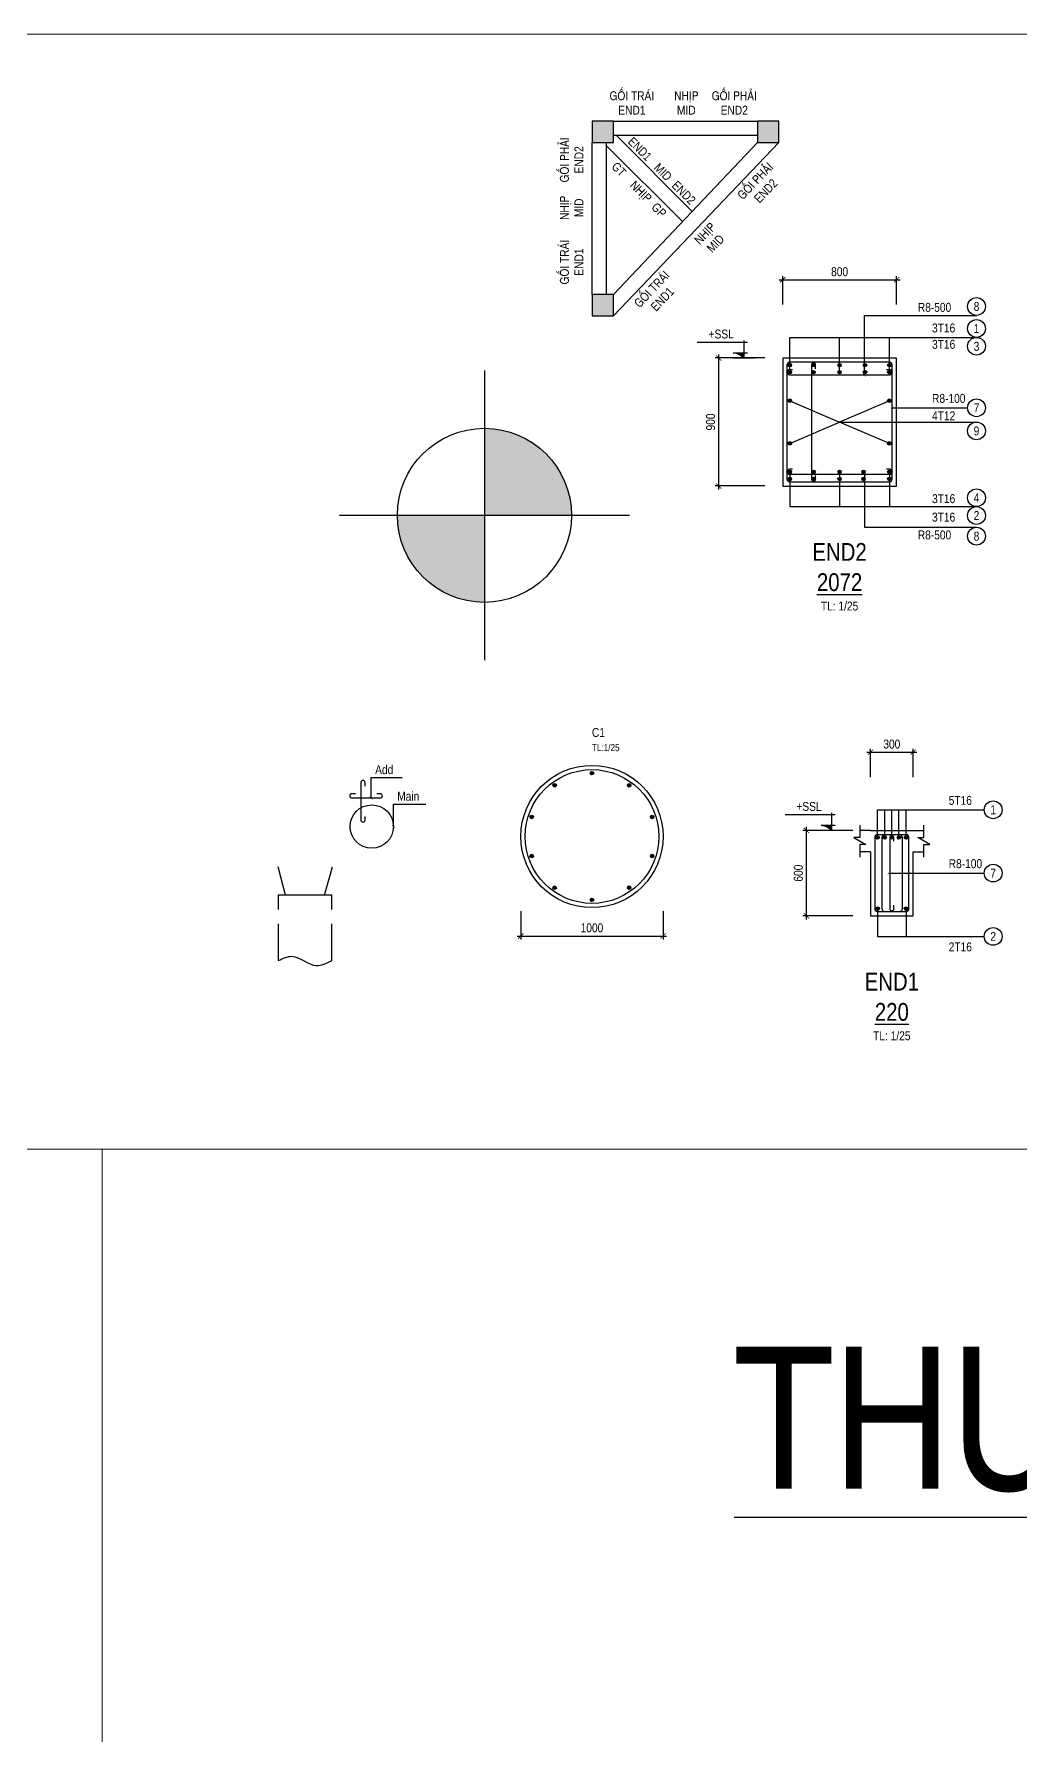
# Model space of a CAD drawing. Header units: millimetres. Extents: x -360107 to 123116000, y -52137 to 86044500.
# Drawn here: x -283743 to -276812, y 137505 to 149464 of the extents above; entities that cross this region are included whole.
import ezdxf
from ezdxf.enums import TextEntityAlignment as Align

# ---------------------------------------------------------------- set-up
doc = ezdxf.new("R2010")
doc.units = ezdxf.units.MM
doc.header["$LTSCALE"] = 100
doc.header["$MEASUREMENT"] = 0
doc.linetypes.add('ACAD_ISO02W100', pattern=[15, 12, -3])
doc.layers.get('Defpoints').update_dxf_attribs({"color": 250})
for name, color, linetype in [('02-GB-Col', 2, 'Continuous'), ('04-GB-Dim', 146, 'Continuous'), ('05-GB-Hatch', 8, 'Continuous'), ('09-GB-Beam', 70, 'ACAD_ISO02W100'), ('10-GB-Text', 4, 'Continuous'), ('11-GB-Cao Do', 7, 'Continuous'), ('19-GB-Tie', 210, 'Continuous')]:
    doc.layers.add(name, color=color, linetype=linetype)
for name, color, linetype, lineweight in [('12-GB-Ky Hieu', 232, 'Continuous', 13), ('18-GB-Reinf', 10, 'Continuous', 25), ('20-GB-GC', 145, 'Continuous', 25), ('21-GB-BD', 90, 'Continuous', 25), ('22-GB-NC', 8, 'Continuous', 25)]:
    doc.layers.add(name, color=color, linetype=linetype, lineweight=lineweight)
doc.styles.add('02-GB-VNI-Helve', font='VNI-Helve-Condense.TTF')
doc.styles.add('kata_text', font='VNI-Helve-Condense.TTF')
doc.styles.add('VNI-Helve', font='VNI-Helve-Condense.TTF')
doc.dimstyles.new('GB 20', dxfattribs={"dimscale": 0.2, "dimtxt": 250, "dimasz": 150, "dimexe": 100, "dimexo": 100, "dimgap": 100, "dimtad": 1, "dimdec": 0, "dimzin": 0, "dimdsep": 46, "dimtxsty": 'VNI-Helve', "dimblk": 'ARCHTICK', "dimcen": 100, "dimdle": 100, "dimclrd": 256, "dimclre": 256, "dimclrt": 71, "dimadec": 0, "dimazin": 0, "dimtfac": 1, "dimtdec": 0, "dimtix": 1, "dimtmove": 0, "dimatfit": 3, "dimfxl": 3.75, "dimtolj": 1, "dimtzin": 0, "dimarcsym": 0})
doc.dimstyles.new('GB 25', dxfattribs={"dimscale": 0.25, "dimtxt": 250, "dimasz": 150, "dimexe": 100, "dimexo": 100, "dimgap": 100, "dimtad": 1, "dimdec": 0, "dimzin": 0, "dimdsep": 46, "dimtxsty": 'VNI-Helve', "dimblk": 'ARCHTICK', "dimcen": 100, "dimdle": 100, "dimclrd": 256, "dimclre": 256, "dimclrt": 71, "dimadec": 0, "dimazin": 0, "dimtfac": 1, "dimtdec": 0, "dimtix": 1, "dimtmove": 0, "dimatfit": 3, "dimfxl": 3.75, "dimtolj": 1, "dimtzin": 0, "dimarcsym": 0})

# ---------------------------------------------------------------- blocks, each defined once
blk = doc.blocks.new('*U212')
at = {"layer": '19-GB-Tie'}
blk.add_lwpolyline([(0, -20), (700, -20, 0.414214), (720, 0), (720, 800, 0.414214), (700, 820), (0, 820, 0.414214), (-20, 800), (-20, 0, 0.414214)], format="xyb", close=True, dxfattribs=at)
blk = doc.blocks.new('_ArchTick')
at = {"color": 0, "linetype": 'ByBlock', "const_width": 0.15}
blk.add_lwpolyline([(-0.5, -0.5), (0.5, 0.5)], dxfattribs=at)
blk = doc.blocks.new('So hieu thep')
at = {"layer": '20-GB-GC', "color": 145}
blk.add_circle((0, 0), 200, dxfattribs=at)
at = {"layer": '10-GB-Text', "color": 141, "style": '02-GB-VNI-Helve'}
blk.add_attdef('A', text='', height=200, dxfattribs=at).set_placement((0, 0), align=Align.MIDDLE_CENTER)
blk = doc.blocks.new('CHAM THEP')
at = {"layer": '18-GB-Reinf'}
h = blk.add_hatch(color=256, dxfattribs=at)
h.dxf.hatch_style = 1
edge = h.paths.add_edge_path()
edge.add_arc((0, 0), 12.3, 0, 360)
blk.add_circle((0, 0), 12.3, dxfattribs=at)
blk = doc.blocks.new('*U52')
at = {"layer": '19-GB-Tie'}
blk.add_lwpolyline([(680, 20), (700, 20, -1), (700, -20), (0, -20, -1), (0, 20), (20, 20)], format="xyb", dxfattribs=at)
blk = doc.blocks.new('*D143')
at = {"layer": '04-GB-Dim', "lineweight": -2, "transparency": 16777216}
for p, q in [((-278505, 147736), (-277655, 147736)), ((-278480, 147561), (-278480, 147761)), ((-277680, 147561), (-277680, 147761))]:
    blk.add_line(p, q, dxfattribs=at)
at = {"layer": 'Defpoints', "color": 0, "transparency": 16777216}
for p in [(-277680, 147736), (-278480, 147536), (-277680, 147536)]:
    blk.add_point(p, dxfattribs=at)
at = {"layer": '04-GB-Dim', "lineweight": -2, "transparency": 16777216, "xscale": 37.5, "yscale": 37.5, "zscale": 37.5, "rotation": 180}
blk.add_blockref('_ArchTick', (-278480, 147736), dxfattribs=at)
at = {"layer": '04-GB-Dim', "lineweight": -2, "transparency": 16777216, "xscale": 37.5, "yscale": 37.5, "zscale": 37.5}
blk.add_blockref('_ArchTick', (-277680, 147736), dxfattribs=at)
at = {"layer": '04-GB-Dim', "color": 71, "transparency": 16777216, "insert": (-278080, 147792), "char_height": 62.5, "attachment_point": 5, "style": 'VNI-Helve'}
blk.add_mtext('\\A1;800', dxfattribs=at)
blk = doc.blocks.new('*D144')
at = {"layer": '04-GB-Dim', "lineweight": -2, "transparency": 16777216}
for p, q in [((-278605, 147186), (-278955, 147186)), ((-278930, 146261), (-278930, 147211)), ((-278605, 146286), (-278955, 146286))]:
    blk.add_line(p, q, dxfattribs=at)
at = {"layer": 'Defpoints', "color": 0, "transparency": 16777216}
for p in [(-278930, 147186), (-278580, 147186), (-278580, 146286)]:
    blk.add_point(p, dxfattribs=at)
at = {"layer": '04-GB-Dim', "lineweight": -2, "transparency": 16777216, "xscale": 37.5, "yscale": 37.5, "zscale": 37.5}
for p, rotation in [((-278930, 147186), 90), ((-278930, 146286), 270)]:
    blk.add_blockref('_ArchTick', p, dxfattribs=dict(at, rotation=rotation))
at = {"layer": '04-GB-Dim', "color": 71, "transparency": 16777216, "insert": (-278987, 146736), "char_height": 62.5, "attachment_point": 5, "rotation": 90, "style": 'VNI-Helve'}
blk.add_mtext('\\A1;900', dxfattribs=at)
blk = doc.blocks.new('kata_block_TD')
at = {"color": 3, "lineweight": 25, "style": 'kata_text'}
blk.add_attdef('SSCALE', text='', height=2.5, dxfattribs=at).set_placement((0, -5), align=Align.CENTER)
at = {"layer": '10-GB-Text', "color": 4, "linetype": 'ByBlock', "lineweight": -2, "style": 'kata_text'}
for tag, p in [('SECTDET2', (0, 8.97)), ('SECTDET1', (0, 0.47))]:
    blk.add_attdef(tag, text='', height=5, dxfattribs=at).set_placement(p, align=Align.CENTER)
blk = doc.blocks.new('CAO DO DAM 2')
at = {"layer": '11-GB-Cao Do'}
h = blk.add_hatch(color=7, dxfattribs=at)
edge = h.paths.add_edge_path()
edge.add_line((405, -120), (523, -120))
edge.add_line((523, -120), (523, -180))
edge.add_ellipse((390, -294), major_axis=(0, 174), ratio=1, start_angle=-49.2955, end_angle=-4.9248)
at = {"layer": '11-GB-Cao Do', "color": 7}
for p, q in [((0, 0), (563, 0)), ((523, 17), (523, -180)), ((646, -180), (400, -180)), ((405, -120), (563, -120))]:
    blk.add_line(p, q, dxfattribs=at)
at = {"layer": '11-GB-Cao Do', "color": 7, "extrusion": (0, 0, -1)}
blk.add_ellipse((390, -294), major_axis=(0, 174), ratio=1, start_param=0.085793, end_param=0.860207, dxfattribs=at)
at = {"layer": '11-GB-Cao Do', "color": 7, "style": '02-GB-VNI-Helve'}
for tag, p in [('5', (269, 734)), ('4', (269, 573)), ('3', (269, 412)), ('1', (269, 251)), ('2', (269, 90))]:
    blk.add_attdef(tag, text='', height=100, dxfattribs=at).set_placement(p, align=Align.MIDDLE)
blk = doc.blocks.new('rebar')
at = {"layer": '18-GB-Reinf', "transparency": 33554503}
h = blk.add_hatch(color=256, dxfattribs=at)
h.dxf.hatch_style = 1
edge = h.paths.add_edge_path()
edge.add_arc((0, 0), 10.8, 0, 360)
at = {"layer": '18-GB-Reinf'}
blk.add_circle((0, 0), 12.5, dxfattribs=at)
blk = doc.blocks.new('*D167')
at = {"layer": '04-GB-Dim', "lineweight": -2, "transparency": 16777216}
for p, q in [((-280321, 143297), (-280321, 143097)), ((-279321, 143297), (-279321, 143097)), ((-280346, 143122), (-279296, 143122))]:
    blk.add_line(p, q, dxfattribs=at)
at = {"layer": 'Defpoints', "color": 0, "transparency": 16777216}
for p in [(-280321, 143322), (-279321, 143322), (-279321, 143122)]:
    blk.add_point(p, dxfattribs=at)
at = {"layer": '04-GB-Dim', "lineweight": -2, "transparency": 16777216, "xscale": 37.5, "yscale": 37.5, "zscale": 37.5, "rotation": 180}
blk.add_blockref('_ArchTick', (-280321, 143122), dxfattribs=at)
at = {"layer": '04-GB-Dim', "lineweight": -2, "transparency": 16777216, "xscale": 37.5, "yscale": 37.5, "zscale": 37.5}
blk.add_blockref('_ArchTick', (-279321, 143122), dxfattribs=at)
at = {"layer": '04-GB-Dim', "color": 71, "transparency": 16777216, "insert": (-279821, 143179), "char_height": 62.5, "attachment_point": 5, "style": 'VNI-Helve'}
blk.add_mtext('\\A1;1000', dxfattribs=at)
blk = doc.blocks.new('GB_BeamSym')
at = {"layer": '05-GB-Hatch'}
h = blk.add_hatch(dxfattribs=at)
h.set_pattern_fill('ANSI37', color=256)
h.set_pattern_definition([(45, (0, 0), (-0.088388347648, 0.088388347648), []), (135, (0, 0), (-0.088388347648, -0.088388347648), [])])
h.paths.add_polyline_path([(-463352, 488920), (-463502, 488920), (-463502, 488770), (-463352, 488770)])
h.paths.add_polyline_path([(-462189, 488920), (-462339, 488920), (-462339, 488770), (-462189, 488770)])
h.paths.add_polyline_path([(-463352, 487702), (-463502, 487702), (-463502, 487552), (-463352, 487552)])
at = {"layer": '02-GB-Col', "color": 3}
for p, q in [((-463352, 487702), (-462339, 488770)), ((-463352, 487552), (-462189, 488770)), ((-463331, 488820), (-462798, 488286)), ((-463402, 488749), (-462867, 488214))]:
    blk.add_line(p, q, dxfattribs=at)
at = {"layer": '02-GB-Col'}
for points in [[(-463502, 488770), (-463352, 488770), (-463352, 488920), (-463502, 488920)], [(-462339, 488770), (-462189, 488770), (-462189, 488920), (-462339, 488920)], [(-463502, 487552), (-463352, 487552), (-463352, 487702), (-463502, 487702)]]:
    blk.add_lwpolyline(points, close=True, dxfattribs=at)
at = {"layer": '02-GB-Col', "color": 3}
for points in [[(-463352, 488920), (-462339, 488920), (-462339, 488820), (-463352, 488820)], [(-463402, 487702), (-463502, 487702), (-463502, 488770), (-463402, 488770)]]:
    blk.add_lwpolyline(points, close=True, dxfattribs=at)
at = {"layer": '10-GB-Text', "color": 1, "style": '02-GB-VNI-Helve'}
for s, p in [('GOÁI TRAÙI', (-463222, 489099)), ('NHÒP', (-462839, 489099)), ('GOÁI PHAÛI', (-462502, 489099))]:
    blk.add_text(s, height=62.5, dxfattribs=at).set_placement(p, align=Align.MIDDLE_CENTER)
at = {"layer": '10-GB-Text', "color": 2, "style": '02-GB-VNI-Helve'}
for s, p in [('END1', (-463222, 488997)), ('MID', (-462839, 488997)), ('END2', (-462502, 488997))]:
    blk.add_text(s, height=62.5, dxfattribs=at).set_placement(p, align=Align.MIDDLE_CENTER)
at = {"layer": '10-GB-Text', "color": 1, "style": '02-GB-VNI-Helve'}
for s, rotation, p in [('GOÁI PHAÛI', 90, (-463696, 488648)), ('GT', 315, (-463313, 488582)), ('GOÁI PHAÛI', 46.3119, (-462355, 488500)), ('NHÒP', 315, (-463158, 488425)), ('NHÒP', 90, (-463696, 488311)), ('GP', 315, (-463031, 488295)), ('NHÒP', 46.3119, (-462708, 488131)), ('GOÁI TRAÙI', 90, (-463696, 487929)), ('GOÁI TRAÙI', 46.3119, (-463082, 487739))]:
    blk.add_text(s, height=62.5, rotation=rotation, dxfattribs=at).set_placement(p, align=Align.MIDDLE_CENTER)
at = {"layer": '10-GB-Text', "color": 2, "style": '02-GB-VNI-Helve'}
for s, rotation, p in [('END1', 315, (-463165, 488725)), ('END2', 90, (-463594, 488648)), ('MID', 315, (-463003, 488563)), ('END2', 315, (-462857, 488418)), ('END2', 46.3119, (-462281, 488430)), ('MID', 90, (-463594, 488311)), ('MID', 46.3119, (-462634, 488060)), ('END1', 90, (-463594, 487929)), ('END1', 46.3119, (-463008, 487669))]:
    blk.add_text(s, height=62.5, rotation=rotation, dxfattribs=at).set_placement(p, align=Align.MIDDLE_CENTER)
blk = doc.blocks.new('*U172')
at = {"layer": '19-GB-Tie'}
blk.add_lwpolyline([(15, -25), (15, 0, 0.414214), (0, 15), (0, 15, 0.414214), (-15, 0), (-15, -800, 0.414214), (0, -815), (0, -815, 0.414214), (15, -800), (15, -775)], format="xyb", dxfattribs=at)
blk = doc.blocks.new('*U774')
at = {"layer": '09-GB-Beam'}
h = blk.add_hatch(color=1, dxfattribs=at)
h.dxf.hatch_style = 1
h.paths.add_polyline_path([(612, 0, 0.414214), (0, 612), (0, 0)])
h.paths.add_polyline_path([(0, 0), (-612, 0, 0.414214), (0, -612)])
for p, q in [((0, 1019), (0, -1019)), ((-1019, 0), (1019, 0))]:
    blk.add_line(p, q)
blk.add_circle((0, 0), 612)
blk = doc.blocks.new('*U20')
at = {"layer": '22-GB-NC'}
blk.add_lwpolyline([(301, 1), (66, 1), (66, 114), (-64, -111), (-64, 1), (-299, 1)], dxfattribs=at)
blk = doc.blocks.new('MC SAN')
at = {"layer": '21-GB-BD'}
for p, q in [((0, 0), (-50, 0)), ((0, -100), (-50, -100))]:
    blk.add_line(p, q, dxfattribs=at)
at = {"layer": '22-GB-NC', "xscale": 0.2500000000000001, "yscale": 0.2500000000000001, "zscale": 0.2500000000000001, "rotation": 90}
blk.add_blockref('*U20', (-49.6, -50.2), dxfattribs=at)
blk = doc.blocks.new('*U213')
at = {"layer": '19-GB-Tie'}
blk.add_lwpolyline([(0, -20), (200, -20, 0.414214), (220, 0), (220, 500, 0.414214), (200, 520), (0, 520, 0.414214), (-20, 500), (-20, 0, 0.414214)], format="xyb", close=True, dxfattribs=at)
blk = doc.blocks.new('*D182')
at = {"layer": '04-GB-Dim', "lineweight": -2, "transparency": 16777216}
for p, q in [((-277888, 144414), (-277538, 144414)), ((-277863, 144239), (-277863, 144439)), ((-277563, 144239), (-277563, 144439))]:
    blk.add_line(p, q, dxfattribs=at)
at = {"layer": 'Defpoints', "color": 0, "transparency": 16777216}
for p in [(-277563, 144414), (-277863, 144214), (-277563, 144214)]:
    blk.add_point(p, dxfattribs=at)
at = {"layer": '04-GB-Dim', "lineweight": -2, "transparency": 16777216, "xscale": 37.5, "yscale": 37.5, "zscale": 37.5, "rotation": 180}
blk.add_blockref('_ArchTick', (-277863, 144414), dxfattribs=at)
at = {"layer": '04-GB-Dim', "lineweight": -2, "transparency": 16777216, "xscale": 37.5, "yscale": 37.5, "zscale": 37.5}
blk.add_blockref('_ArchTick', (-277563, 144414), dxfattribs=at)
at = {"layer": '04-GB-Dim', "color": 71, "transparency": 16777216, "insert": (-277713, 144471), "char_height": 62.5, "attachment_point": 5, "style": 'VNI-Helve'}
blk.add_mtext('\\A1;300', dxfattribs=at)
blk = doc.blocks.new('*D183')
at = {"layer": '04-GB-Dim', "lineweight": -2, "transparency": 16777216}
for p, q in [((-278313, 143239), (-278313, 143889)), ((-277988, 143864), (-278338, 143864)), ((-277988, 143264), (-278338, 143264))]:
    blk.add_line(p, q, dxfattribs=at)
at = {"layer": 'Defpoints', "color": 0, "transparency": 16777216}
for p in [(-278313, 143864), (-277963, 143864), (-277963, 143264)]:
    blk.add_point(p, dxfattribs=at)
at = {"layer": '04-GB-Dim', "lineweight": -2, "transparency": 16777216, "xscale": 37.5, "yscale": 37.5, "zscale": 37.5}
for p, rotation in [((-278313, 143864), 90), ((-278313, 143264), 270)]:
    blk.add_blockref('_ArchTick', p, dxfattribs=dict(at, rotation=rotation))
at = {"layer": '04-GB-Dim', "color": 71, "transparency": 16777216, "insert": (-278370, 143564), "char_height": 62.5, "attachment_point": 5, "rotation": 90, "style": 'VNI-Helve'}
blk.add_mtext('\\A1;600', dxfattribs=at)
blk = doc.blocks.new('*U214')
at = {"layer": '19-GB-Tie'}
blk.add_lwpolyline([(0, -20), (105, -20, 0.414214), (125, 0), (125, 500, 0.414214), (105, 520), (0, 520, 0.414214), (-20, 500), (-20, 0, 0.414214)], format="xyb", close=True, dxfattribs=at)
blk = doc.blocks.new('*U194')
at = {"layer": '19-GB-Tie'}
blk.add_lwpolyline([(15, -25), (15, 0, 0.414214), (0, 15), (0, 15, 0.414214), (-15, 0), (-15, -500, 0.414214), (0, -515), (0, -515, 0.414214), (15, -500), (15, -475)], format="xyb", dxfattribs=at)
blk = doc.blocks.new('*U201')
at = {"layer": '05-GB-Hatch', "linetype": 'Continuous'}
blk.add_spline([(-175, -459, 0), (-80, -429), (91, -494), (200, -459, 0)], degree=3, dxfattribs=at)
at = {"layer": '18-GB-Reinf'}
for p, q in [((-125, 0), (-176, 200)), ((150, 0), (205, 200))]:
    blk.add_line(p, q, dxfattribs=at)
at = {"layer": '21-GB-BD', "ltscale": 20}
blk.add_lwpolyline([(200, -100), (200, 0), (-175, 0), (-175, -100)], dxfattribs=at)
at = {"layer": '21-GB-BD', "ltscale": 20, "elevation": 0}
for points in [[(-175, -200), (-175, -459)], [(200, -459), (200, -200)]]:
    blk.add_lwpolyline(points, dxfattribs=at)
blk = doc.blocks.new('*U210')
at = {"layer": '19-GB-Tie'}
blk.add_lwpolyline([(15, -25), (15, 0, 0.4142136), (0, 15), (0, 15, 0.4142136), (-15, 0), (-15, -262.5, 0.4142136), (0, -277.5), (0, -277.5, 0.4142136), (15, -262.5), (15, -237.5)], format="xyb", dxfattribs=at)
blk = doc.blocks.new('*U679')
at = {"layer": '19-GB-Tie'}
blk.add_lwpolyline([(25, 15), (0, 15, 0.414214), (-15, 0), (-15, 0, 0.414214), (0, -15), (200, -15, 0.414214), (215, 0), (215, 0, 0.414214), (200, 15), (175, 15)], format="xyb", dxfattribs=at)
blk = doc.blocks.new('CTDAICOTRON')
at = {"layer": '19-GB-Tie'}
blk.add_circle((0, 0), 152, dxfattribs=at)
at = {"layer": '04-GB-Dim'}
blk.add_blockref('*U210', (-62, 309), dxfattribs=at)
at = {"layer": '19-GB-Tie'}
blk.add_blockref('*U679', (-140, 216), dxfattribs=at)
at = {"layer": '10-GB-Text', "color": 2, "style": '02-GB-VNI-Helve'}
for s, p in [('Add', (24, 369)), ('Main', (179, 182))]:
    blk.add_text(s, height=62.5, dxfattribs=at).set_placement(p)
at = {"layer": '04-GB-Dim'}
for points in [[(-4, 201), (-4, 344), (214, 344)], [(152, 0), (152, 157), (380, 157)]]:
    blk.add_leader(points, dimstyle='GB 20', override={"dimasz": 100, "dimldrblk": 'ArchTick'}, dxfattribs=at)

msp = doc.modelspace()

# ---------------------------------------------------------------- linework, layer by layer
at = {"layer": '04-GB-Dim'}
for points in [[(-278430.3, 147135.6), (-278430.3, 147330.6), (-277117.8, 147330.6)], [(-278430.3, 147085.6), (-278430.3, 147330.6), (-277117.8, 147330.6)], [(-278080.3, 147135.6), (-278080.3, 147330.6), (-277117.8, 147330.6)], [(-278080.3, 147085.6), (-278080.3, 147330.6), (-277117.8, 147330.6)], [(-277730.3, 147135.6), (-277730.3, 147330.6), (-277117.8, 147330.6)], [(-277730.3, 147085.6), (-277730.3, 147330.6), (-277117.8, 147330.6)], [(-278430.3, 146885.6), (-278080.3, 146735.6), (-277117.8, 146735.6)], [(-277730.3, 146885.6), (-278080.3, 146735.6), (-277117.8, 146735.6)], [(-278430.3, 146585.6), (-278080.3, 146735.6), (-277117.8, 146735.6)], [(-277730.3, 146585.6), (-278080.3, 146735.6), (-277117.8, 146735.6)], [(-278430.3, 146385.6), (-278430.3, 146140.6), (-277117.8, 146140.6)], [(-278080.3, 146385.6), (-278080.3, 146140.6), (-277117.8, 146140.6)], [(-277730.3, 146385.6), (-277730.3, 146140.6), (-277117.8, 146140.6)], [(-278430.3, 146335.6), (-278430.3, 146140.6), (-277117.8, 146140.6)], [(-278080.3, 146335.6), (-278080.3, 146140.6), (-277117.8, 146140.6)], [(-277730.3, 146335.6), (-277730.3, 146140.6), (-277117.8, 146140.6)], [(-277813.1, 143814.3), (-277813.1, 144009.3), (-277063.1, 144009.3)], [(-277763.1, 143814.3), (-277763.1, 144009.3), (-277063.1, 144009.3)], [(-277713.1, 143814.3), (-277713.1, 144009.3), (-277063.1, 144009.3)], [(-277663.1, 143814.3), (-277663.1, 144009.3), (-277063.1, 144009.3)], [(-277613.1, 143814.3), (-277613.1, 144009.3), (-277063.1, 144009.3)], [(-277813.1, 143314.3), (-277813.1, 143119.3), (-277063.1, 143119.3)], [(-277613.1, 143314.3), (-277613.1, 143119.3), (-277063.1, 143119.3)]]:
    msp.add_lwpolyline(points, dxfattribs=at)
at = {"layer": '12-GB-Ky Hieu'}
msp.add_lwpolyline([(-297468, 149463.6), (-211650, 149463.6), (-211650, 141624.2), (-297468, 141624.2)], close=True, dxfattribs=at)
for points in [[(-211716.2, 86926.9), (-211716.2, 141624.2), (-357957.5, 141624.2), (-357957.5, 86926.9)], [(-283264.7, 141624.2), (-283264.7, 86883.1)]]:
    msp.add_lwpolyline(points, dxfattribs=at)
at = {"layer": '19-GB-Tie'}
msp.add_circle((-279821.1, 143821.6), 470, dxfattribs=at)
at = {"layer": '21-GB-BD'}
msp.add_line((-277863.1, 143864.3), (-277563.1, 143864.3), dxfattribs=at)
for points in [[(-278480.3, 146285.6), (-277680.3, 146285.6), (-277680.3, 147185.6), (-278480.3, 147185.6), (-278480.3, 146285.6)], [(-277863.1, 143714.3), (-277863.1, 143264.3), (-277563.1, 143264.3), (-277563.1, 143714.3)]]:
    msp.add_lwpolyline(points, dxfattribs=at)
msp.add_circle((-279821.1, 143821.6), 500, dxfattribs=at)

# ---------------------------------------------------------------- block references
msp.add_blockref('*U774', (-280576.8, 146079.9))
at = {"layer": '04-GB-Dim'}
for p in [(-278430.3, 147085.6), (-278263.4, 147085.6), (-278080.3, 147085.6), (-277901.8, 147085.6), (-277730.3, 147085.6), (-278430.3, 146385.6), (-278262.3, 146385.6), (-278080.3, 146385.6), (-277912.3, 146385.6), (-277730.3, 146385.6)]:
    msp.add_blockref('CHAM THEP', p, dxfattribs=at)
at = {"layer": '04-GB-Dim', "xscale": 0.3125, "yscale": 0.3125}
for p in [(-277117.8, 146835.6), (-277000.6, 143564.3)]:
    msp.add_blockref('So hieu thep', p, dxfattribs=at).add_auto_attribs({'A': '7'})
at = {"layer": '05-GB-Hatch'}
for name, p in [('*U214', (-277763.1, 143314.3)), ('*U194', (-277713.1, 143814.3)), ('*U201', (-281850.7, 143408.1))]:
    msp.add_blockref(name, p, dxfattribs=at)
at = {"layer": '09-GB-Beam'}
msp.add_blockref('GB_BeamSym', (183681.4, -340069.3), dxfattribs=at)
at = {"layer": '10-GB-Text', "xscale": 0.3125, "yscale": 0.3125}
for p, values in [((-277117.8, 147548.1), {'A': '8'}), ((-277117.8, 147393.1), {'A': '1'}), ((-277117.8, 147268.1), {'A': '3'}), ((-277117.8, 146673.1), {'A': '9'}), ((-277117.8, 146203.1), {'A': '4'}), ((-277117.8, 146078.1), {'A': '2'}), ((-277117.8, 145933.1), {'A': '8'}), ((-277000.6, 144009.3), {'A': '1'}), ((-277000.6, 143119.3), {'A': '2'})]:
    msp.add_blockref('So hieu thep', p, dxfattribs=at).add_auto_attribs(values)
at = {"layer": '10-GB-Text'}
ref = msp.add_blockref('CAO DO DAM 2', (-279080.3, 147298.1), dxfattribs=dict(at, xscale=0.625, yscale=0.625, zscale=0.625))
ref.add_attrib('2', '+SSL', dxfattribs={"layer": '11-GB-Cao Do', "color": 7, "height": 62.5, "style": '02-GB-VNI-Helve'}).set_placement((-278912.5, 147354.3), align=Align.MIDDLE)
for name, p in [('CHAM THEP', (-278430.3, 146885.6)), ('CHAM THEP', (-277730.3, 146885.6)), ('CHAM THEP', (-278430.3, 146585.6)), ('CHAM THEP', (-277730.3, 146585.6)), ('CHAM THEP', (-278430.3, 146335.6)), ('CHAM THEP', (-278262.3, 146335.6)), ('CHAM THEP', (-278080.3, 146335.6)), ('CHAM THEP', (-277912.3, 146335.6)), ('CHAM THEP', (-277730.3, 146335.6)), ('CTDAICOTRON', (-281369, 143891.3)), ('CHAM THEP', (-277813.1, 143314.3)), ('CHAM THEP', (-277613.1, 143314.3))]:
    msp.add_blockref(name, p, dxfattribs=at)
ref = msp.add_blockref('kata_block_TD', (-278080.3, 145535.6), dxfattribs=dict(at, xscale=25, yscale=25, zscale=25))
ref.add_attrib('SECTDET1', '%%U2072', dxfattribs={"linetype": 'ByBlock', "lineweight": -2, "height": 125, "style": 'kata_text'}).set_placement((-278080.3, 145547.3), align=Align.CENTER)
ref.add_attrib('SECTDET2', 'END2', dxfattribs={"color": 1, "linetype": 'ByBlock', "lineweight": -2, "height": 125, "style": 'kata_text'}).set_placement((-278080.3, 145759.8), align=Align.CENTER)
ref.add_attrib('SSCALE', 'TL: 1/25', dxfattribs={"layer": '0', "color": 3, "lineweight": 25, "height": 62.5, "style": 'kata_text'}).set_placement((-278080.3, 145410.6), align=Align.CENTER)
ref = msp.add_blockref('CAO DO DAM 2', (-278463.1, 143976.8), dxfattribs=dict(at, xscale=0.625, yscale=0.625, zscale=0.625))
ref.add_attrib('2', '+SSL', dxfattribs={"layer": '11-GB-Cao Do', "color": 7, "height": 62.5, "style": '02-GB-VNI-Helve'}).set_placement((-278295.2, 144033), align=Align.MIDDLE)
ref = msp.add_blockref('kata_block_TD', (-277713.1, 142514.3), dxfattribs=dict(at, xscale=25, yscale=25, zscale=25))
ref.add_attrib('SECTDET1', '%%U220', dxfattribs={"linetype": 'ByBlock', "lineweight": -2, "height": 125, "style": 'kata_text'}).set_placement((-277713.1, 142526), align=Align.CENTER)
ref.add_attrib('SECTDET2', 'END1', dxfattribs={"color": 1, "linetype": 'ByBlock', "lineweight": -2, "height": 125, "style": 'kata_text'}).set_placement((-277713.1, 142738.5), align=Align.CENTER)
ref.add_attrib('SSCALE', 'TL: 1/25', dxfattribs={"layer": '0', "color": 3, "lineweight": 25, "height": 62.5, "style": 'kata_text'}).set_placement((-277713.1, 142389.3), align=Align.CENTER)
at = {"layer": '19-GB-Tie'}
for name, p in [('*U212', (-278430.3, 146335.6)), ('*U52', (-278430.3, 147085.6)), ('CHAM THEP', (-278430.3, 147135.6)), ('*U172', (-278263.4, 147135.6)), ('CHAM THEP', (-278263.4, 147135.6)), ('CHAM THEP', (-278080.3, 147135.6)), ('CHAM THEP', (-277901.8, 147135.6)), ('CHAM THEP', (-277730.3, 147135.6)), ('*U52', (-278430.3, 146385.6)), ('rebar', (-279821.1, 144266.6)), ('rebar', (-279821.1, 144266.6)), ('*U213', (-277813.1, 143314.3)), ('CHAM THEP', (-277813.1, 143814.3)), ('CHAM THEP', (-277763.1, 143814.3)), ('CHAM THEP', (-277713.1, 143814.3)), ('CHAM THEP', (-277663.1, 143814.3)), ('CHAM THEP', (-277613.1, 143814.3))]:
    msp.add_blockref(name, p, dxfattribs=at)
for p, rotation in [((-280082.7, 144181.6), 35.99999999324147), ((-279559.5, 144181.6), 323.9999999391732), ((-280244.3, 143959.1), 71.99999998648293), ((-279397.9, 143959.1), 287.9999999459317), ((-280244.3, 143684.1), 107.9999999797244), ((-279397.9, 143684.1), 251.9999999526903), ((-280082.7, 143461.6), 143.9999999729659), ((-279821.1, 143376.6), 179.9999999662073), ((-279559.5, 143461.6), 215.9999999594487)]:
    msp.add_blockref('rebar', p, dxfattribs=dict(at, rotation=rotation))
at = {"layer": '21-GB-BD', "xscale": 1.5, "yscale": 1.5}
msp.add_blockref('MC SAN', (-277863.1, 143864.3), dxfattribs=at)
at = {"layer": '21-GB-BD', "xscale": 1.5, "yscale": 1.5, "rotation": 179.9999999662073}
msp.add_blockref('MC SAN', (-277563.1, 143714.3), dxfattribs=at)

# ---------------------------------------------------------------- texts
at = {"layer": '10-GB-Text', "color": 2, "style": '02-GB-VNI-Helve'}
for s, height, p in [('R8-500', 62.5, (-277530.3, 147510.6)), ('3T16', 62.5, (-277430.3, 147365.6)), ('3T16', 62.5, (-277430.3, 147250.6)), ('R8-100', 62.5, (-277430.3, 146870.6)), ('4T12', 62.5, (-277430.3, 146748.1)), ('3T16', 62.5, (-277430.3, 146165.6)), ('3T16', 62.5, (-277430.3, 146035.6)), ('R8-500', 62.5, (-277530.3, 145910.6)), ('TL:1/25', 50, (-279821.1, 144421.6)), ('5T16', 62.5, (-277313.1, 144044.3)), ('R8-100', 62.5, (-277313.1, 143599.3)), ('2T16', 62.5, (-277313.1, 143014.3))]:
    msp.add_text(s, height=height, dxfattribs=at).set_placement(p)
at = {"layer": '10-GB-Text', "color": 1, "style": '02-GB-VNI-Helve'}
msp.add_text('C1', height=62.5, dxfattribs=at).set_placement((-279821.1, 144521.6))
at = {"layer": '10-GB-Text', "color": 2, "style": 'VNI-Helve'}
msp.add_text('%%UTHÖ VIEÄN BLOCK', height=1000, rotation=360, dxfattribs=at).set_placement((-274014.7, 139235.6), align=Align.CENTER)

# ---------------------------------------------------------------- dimensions: what is measured, and where the dimension line sits
at = {"layer": '04-GB-Dim'}
for p1, p2, distance, picture, middle in [((-278480.3, 147535.6), (-277680.3, 147535.6), 200, '*D143', (-278080.3, 147792.5)), ((-278580.3, 146285.6), (-278580.3, 147185.6), 350, '*D144', (-278987.3, 146735.6)), ((-277863.1, 144214.3), (-277563.1, 144214.3), 200, '*D182', (-277713.1, 144471.2)), ((-277963.1, 143264.3), (-277963.1, 143864.3), 350, '*D183', (-278370, 143564.3)), ((-280321.1, 143321.6), (-279321.1, 143321.6), -200, '*D167', (-279821.1, 143178.5))]:
    dim = msp.add_aligned_dim(p1=p1, p2=p2, distance=distance, dimstyle='GB 25', dxfattribs=at)
    dim.commit()
    dim.dimension.update_dxf_attribs({"geometry": picture, "text_midpoint": middle})

# ---------------------------------------------------------------- leaders
for points in [[(-277905.3, 147065.6), (-277905.3, 147485.6), (-277117.8, 147485.6)], [(-277710.3, 146835.6), (-277660.3, 146835.6), (-277180.3, 146835.6)], [(-277905.3, 146365.6), (-277905.3, 145995.6), (-277117.8, 145995.6)], [(-277733.1, 143564.3), (-277543.1, 143564.3), (-277063.1, 143564.3)], [(-277593.1, 143564.3), (-277543.1, 143564.3), (-277063.1, 143564.3)]]:
    msp.add_leader(points, dimstyle='GB 20', override={"dimasz": 100, "dimldrblk": 'ArchTick'}, dxfattribs=at)

doc.saveas('drawing.dxf')
